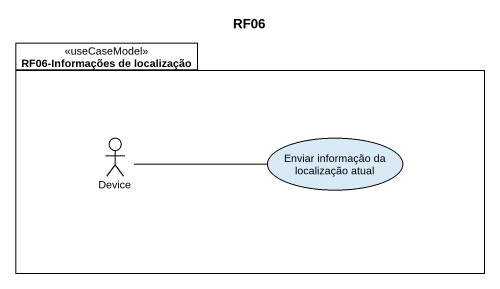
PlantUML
@startuml
title RF06
package "RF06-Informações de localização" as RF06_Informações_de <<useCaseModel>> {
  actor Device
  usecase "Enviar informação da localização atual" as Enviar_informação_da
}
Device -right- Enviar_informação_da
@enduml
